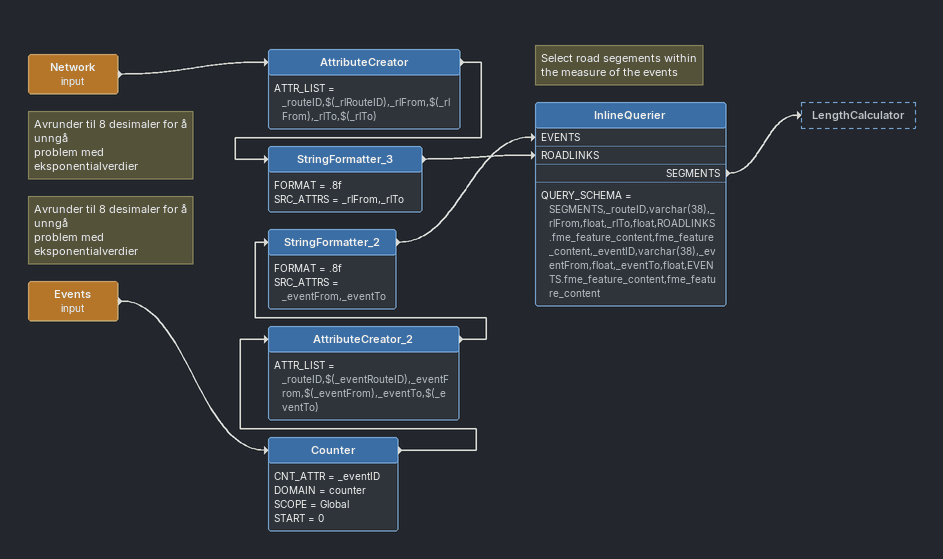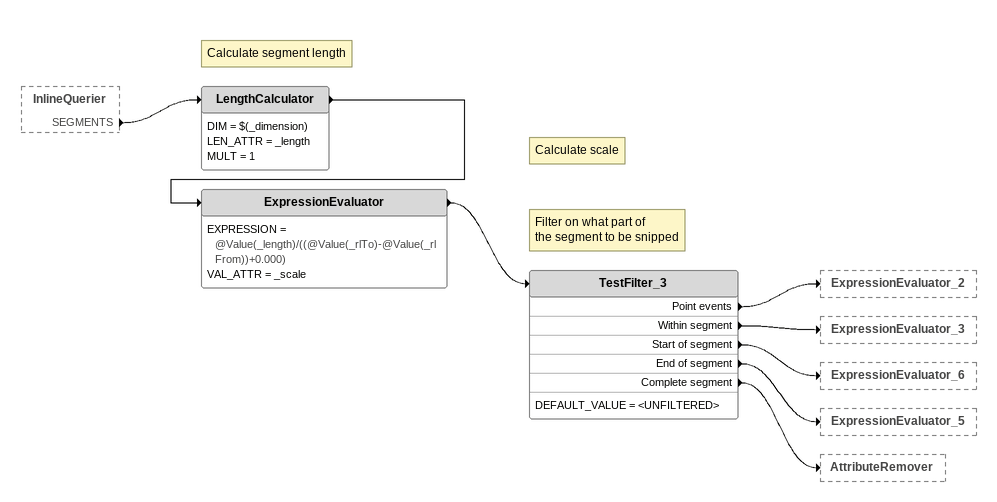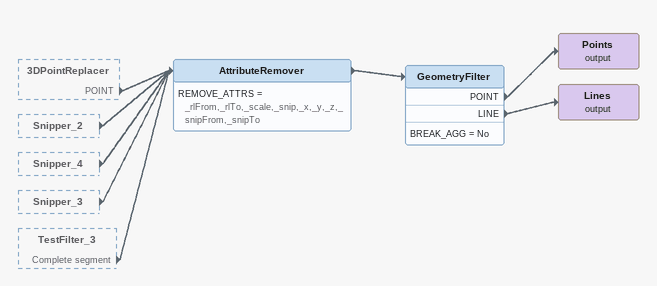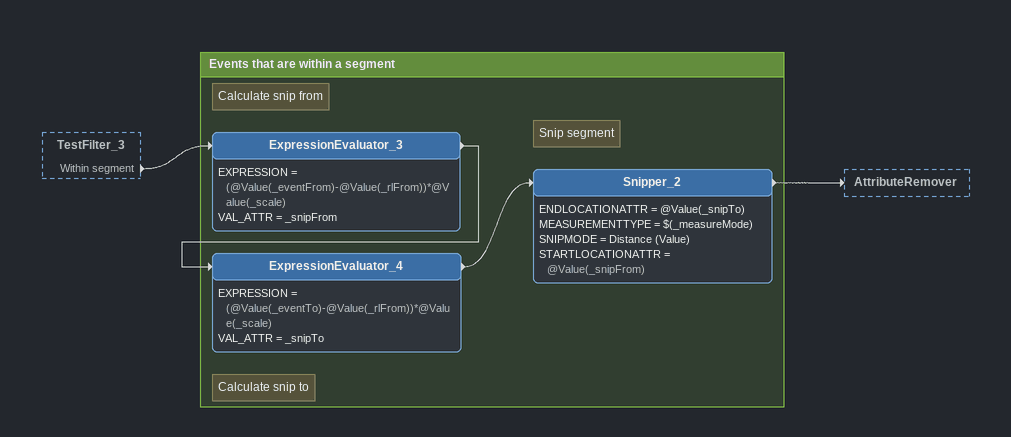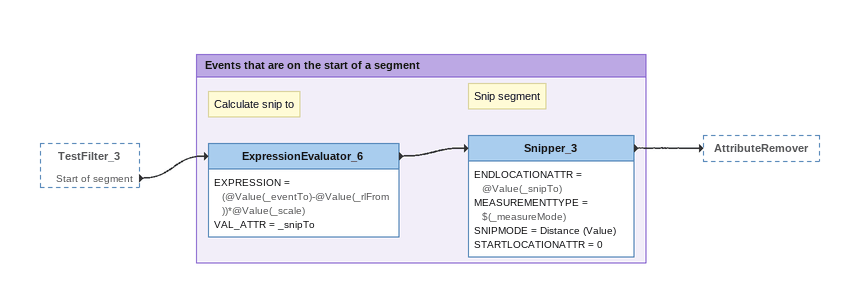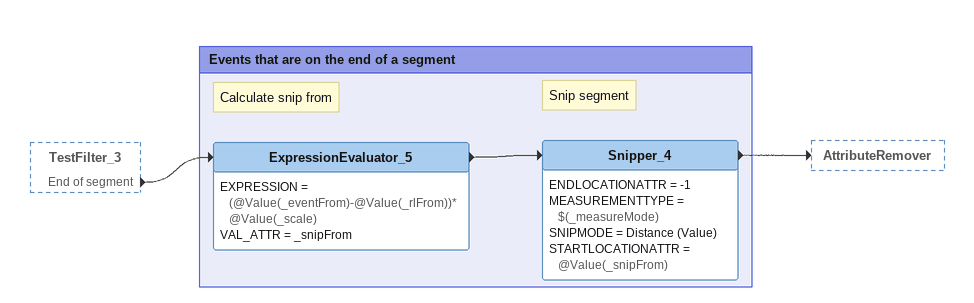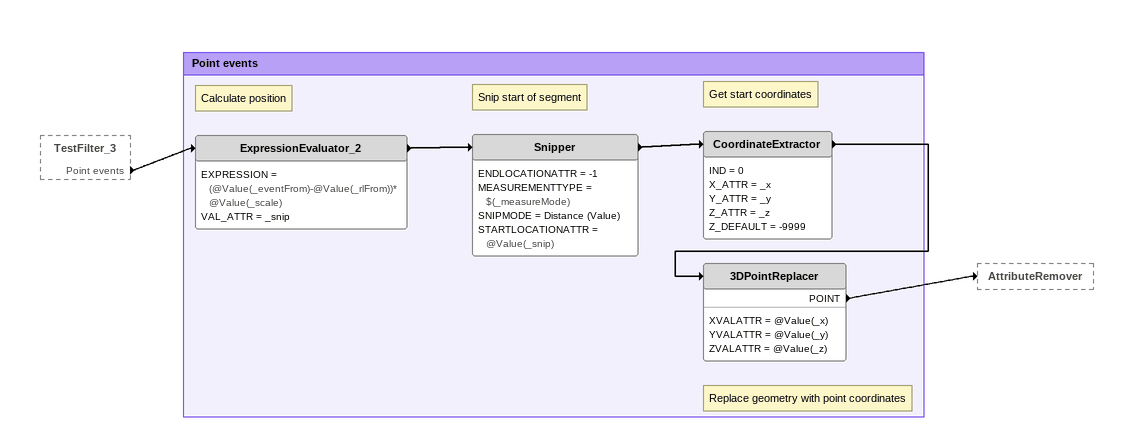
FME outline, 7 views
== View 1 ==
Network (input)
    -> AttributeCreator
AttributeCreator
    ATTR_LIST = _routeID,$(_rlRouteID),_rlFrom,$(_rlFrom),_rlTo,$(_rlTo)
    -> StringFormatter_3
Note: Avrunder til 8 desimaler for å unngå / problem med eksponentialverdier
StringFormatter_3
    FORMAT = .8f
    SRC_ATTRS = _rlFrom,_rlTo
    -> InlineQuerier [ROADLINKS]
Events (input)
    -> Counter
Counter
    CNT_ATTR = _eventID
    DOMAIN = counter
    SCOPE = Global
    START = 0
    -> AttributeCreator_2
AttributeCreator_2
    ATTR_LIST = _routeID,$(_eventRouteID),_eventFrom,$(_eventFrom),_eventTo,$(_eventTo)
    -> StringFormatter_2
Note: Avrunder til 8 desimaler for å unngå / problem med eksponentialverdier
StringFormatter_2
    FORMAT = .8f
    SRC_ATTRS = _eventFrom,_eventTo
    -> InlineQuerier [EVENTS]
Note: Select road segements within / the measure of the events
InlineQuerier
    QUERY_SCHEMA = SEGMENTS,_routeID,varchar(38),_rlFrom,float,_rlTo,float,ROADLINKS.fme_feature_content,fme_feature_content,_eventID,varchar(38),_eventFrom,float,_eventTo,float,EVENTS.fme_feature_content,fme_feature_content
    SEGMENTS -> LengthCalculator

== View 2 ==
InlineQuerier [outside]
    SEGMENTS -> LengthCalculator
Note: Calculate segment length
LengthCalculator
    DIM = $(_dimension)
    LEN_ATTR = _length
    MULT = 1
    -> ExpressionEvaluator
Note: Calculate scale
ExpressionEvaluator
    EXPRESSION = @Value(_length)/((@Value(_rlTo)-@Value(_rlFrom))+0.000)
    VAL_ATTR = _scale
    -> TestFilter_3
Note: Filter on what part of / the segment to be snipped
TestFilter_3
    DEFAULT_VALUE = <UNFILTERED>
    Point events -> ExpressionEvaluator_2
    Within segment -> ExpressionEvaluator_3
    Start of segment -> ExpressionEvaluator_6
    End of segment -> ExpressionEvaluator_5
    Complete segment -> AttributeRemover

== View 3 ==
3DPointReplacer [outside]
    POINT -> AttributeRemover
Snipper_2 [outside]
    -> AttributeRemover
Snipper_4 [outside]
    -> AttributeRemover
Snipper_3 [outside]
    -> AttributeRemover
TestFilter_3 [outside]
    Complete segment -> AttributeRemover
AttributeRemover
    REMOVE_ATTRS = _rlFrom,_rlTo,_scale,_snip,_x,_y,_z,_snipFrom,_snipTo
    -> GeometryFilter
GeometryFilter
    BREAK_AGG = No
    POINT -> Points (output)
    LINE -> Lines (output)
Points (output)
Lines (output)

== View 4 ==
TestFilter_3 [outside]
    Within segment -> ExpressionEvaluator_3

Bookmark: Events that are within a segment
Note: Calculate snip from
ExpressionEvaluator_3
    EXPRESSION = (@Value(_eventFrom)-@Value(_rlFrom))*@Value(_scale)
    VAL_ATTR = _snipFrom
    -> ExpressionEvaluator_4
Note: Calculate snip to
ExpressionEvaluator_4
    EXPRESSION = (@Value(_eventTo)-@Value(_rlFrom))*@Value(_scale)
    VAL_ATTR = _snipTo
    -> Snipper_2
Note: Snip segment
Snipper_2
    ENDLOCATIONATTR = @Value(_snipTo)
    MEASUREMENTTYPE = $(_measureMode)
    SNIPMODE = Distance (Value)
    STARTLOCATIONATTR = @Value(_snipFrom)
    -> AttributeRemover

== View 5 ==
TestFilter_3 [outside]
    Start of segment -> ExpressionEvaluator_6

Bookmark: Events that are on the start of a segment
Note: Calculate snip to
ExpressionEvaluator_6
    EXPRESSION = (@Value(_eventTo)-@Value(_rlFrom))*@Value(_scale)
    VAL_ATTR = _snipTo
    -> Snipper_3
Note: Snip segment
Snipper_3
    ENDLOCATIONATTR = @Value(_snipTo)
    MEASUREMENTTYPE = $(_measureMode)
    SNIPMODE = Distance (Value)
    STARTLOCATIONATTR = 0
    -> AttributeRemover

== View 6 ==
TestFilter_3 [outside]
    End of segment -> ExpressionEvaluator_5

Bookmark: Events that are on the end of a segment
Note: Calculate snip from
ExpressionEvaluator_5
    EXPRESSION = (@Value(_eventFrom)-@Value(_rlFrom))*@Value(_scale)
    VAL_ATTR = _snipFrom
    -> Snipper_4
Note: Snip segment
Snipper_4
    ENDLOCATIONATTR = -1
    MEASUREMENTTYPE = $(_measureMode)
    SNIPMODE = Distance (Value)
    STARTLOCATIONATTR = @Value(_snipFrom)
    -> AttributeRemover

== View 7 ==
TestFilter_3 [outside]
    Point events -> ExpressionEvaluator_2

Bookmark: Point events
Note: Calculate position
ExpressionEvaluator_2
    EXPRESSION = (@Value(_eventFrom)-@Value(_rlFrom))*@Value(_scale)
    VAL_ATTR = _snip
    -> Snipper
Note: Snip start of segment
Snipper
    ENDLOCATIONATTR = -1
    MEASUREMENTTYPE = $(_measureMode)
    SNIPMODE = Distance (Value)
    STARTLOCATIONATTR = @Value(_snip)
    -> CoordinateExtractor
Note: Get start coordinates
CoordinateExtractor
    IND = 0
    X_ATTR = _x
    Y_ATTR = _y
    Z_ATTR = _z
    Z_DEFAULT = -9999
    -> 3DPointReplacer
Note: Replace geometry with point coordinates
3DPointReplacer
    XVALATTR = @Value(_x)
    YVALATTR = @Value(_y)
    ZVALATTR = @Value(_z)
    POINT -> AttributeRemover
